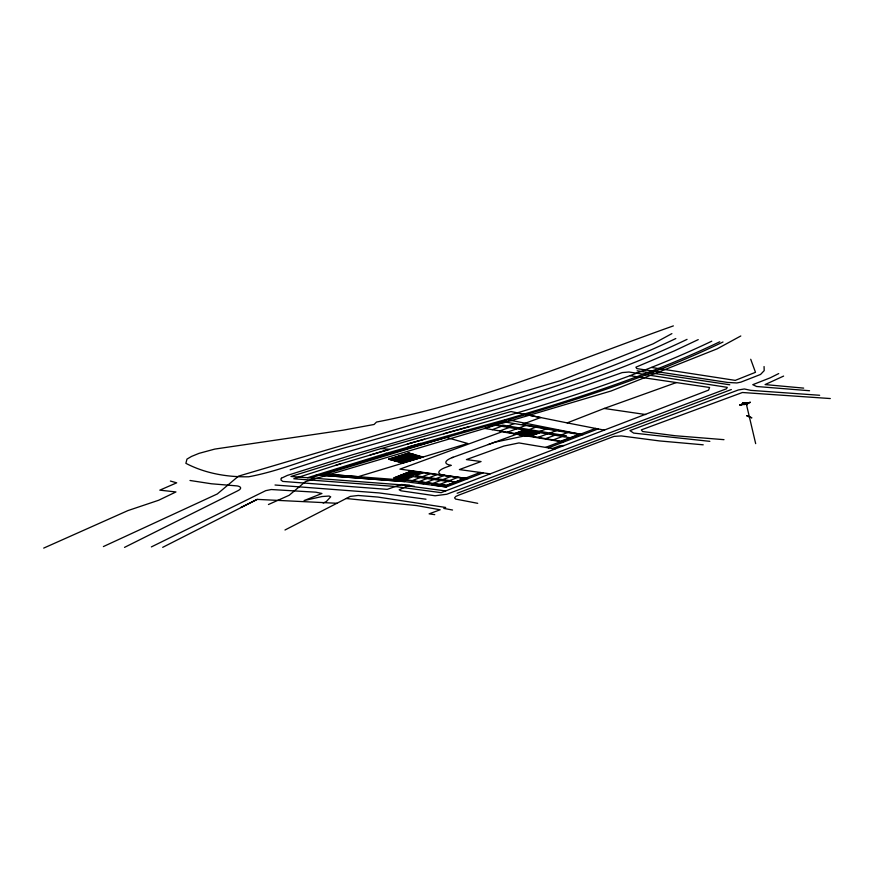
<?xml version="1.0" encoding="UTF-8"?>
<svg xmlns="http://www.w3.org/2000/svg" width="874" height="874" viewBox="0 0 874 874"><rect width="100%" height="100%" fill="white"/><g stroke="black" fill="none" stroke-linecap="round" stroke-linejoin="round"><path stroke-width="1.31" d="M747.915 403.591L742.223 403.766L744.266 403.886L743.938 404.596L747.915 403.591L739.808 405.012L744.156 404.127M744.266 403.886L743.938 404.596L746.287 402.761L744.735 403.504M532.004 433.34L532.627 433.286L531.217 433.067M395.398 457.386L396.075 457.233L394.043 457.856M402.586 460.292L404.728 459.691M408.54 458.293L406.716 458.872M405.744 477.881L413.38 473.118L416.996 473.686M671.898 333.617L653.107 343.832L560.354 380.703L238.515 476.144L217.298 493.963L103.383 546.567M740.802 335.977L717.139 348.846L611.079 390.995L305.397 481.65L289.141 495.296L268.438 504.527M284.979 530.005L350.288 496.399L358.209 495.471L377.863 497.055L445.653 507.455L443.828 508.428L452.546 510.012M162.684 547.342L257.196 499.382L336.927 503.271M124.512 547.386L237.586 490.871A15.71 4.064 -8.4 0 0 237.258 485.922L211.442 483.781L189.986 480.471M778.723 373.569L770.125 377.863L752.787 384.68L756.6 386.494L809.564 390.733M151.366 546.916L265.74 490.653L271.301 489.527L315.918 492.193L321.927 493.493L304.043 500.584L322.014 496.541L329.061 496.039L330.7 496.814L326.341 501.545L323.151 503.053M240.809 507.499L257.196 499.382M698.239 339.615L674.378 350.878L635.911 367.189L636.796 368.609L727.66 382.451L736.858 382.954L740.879 382.135L760.555 374.443L764.204 370.631L764.062 366.545M537.226 432.346L538.1 432.444L537.903 433.154M675.81 338.533C574.393 387.16 464.433 413.304 356.963 444.669C320.299 453.136 285.612 469.928 248.664 476.778C227.076 477.204 205.15 473.413 185.889 463.329L186.97 459.101L191.57 456.403L199.043 453.355L214.807 449.083L342.979 430.216L374.072 424.48L376.519 422.044C479.072 402.324 575.343 360.612 673.362 325.893M687.051 339.363C560.846 399.877 422.295 426.031 290.157 469.819M711.764 341.188C616.345 386.745 513.792 414.298 412.32 442.637M719.783 341.778C650.835 374.782 577.867 398.26 504.68 419.859M722.995 342.007C592.08 404.946 448.417 432.488 311.264 477.859M783.617 376.082L765.089 384.571L803.665 388.122M531.895 433.843L531.283 434.378L532.408 434.695L529.327 435.798M395.212 458.85L405.481 454.196L408.267 454.983M398.981 459.942L401.767 460.729L412.047 456.075M43.7 548.107L127.943 510.58L158.686 500.245L175.947 491.953L159.811 490.15L176.69 482.83L170.375 481.039M413.227 472.233L412.025 472.856L412.495 473.216M418.613 472.299L418.034 472.725L418.69 472.998M404.378 477.543L404.946 477.554M407.896 476.33L407.492 476.254M414.975 473.424L415.423 473.489M630.034 375.722L709.601 387.488L708.585 390.121L445.653 490.926L397.954 484.589L290.966 476.461L375.263 450.263L511.017 411.556L567.171 422.896L604.185 408.464L676.323 382.572M394.972 477.958L399.888 477.499M411.982 471.348L410.594 471.884L413.391 472.255L412.583 472.572M400.926 476.385L408.999 473.326M401.352 476.45L409.349 473.38L401.494 476.472M398.675 477.925L396.763 478.176M398.937 477.783L402.39 477.149M400.882 477.75L414.003 472.659M401.122 477.794L401.723 477.554M405.962 477.914L402.346 477.412L413.38 473.118M413.621 472.921L414.21 472.681M403.919 477.073L405.372 476.461M407.382 475.664L409.174 475.03M411.053 474.189L412.375 473.675M402.947 478.045L403.548 477.816M412.288 474.702L411.894 474.746M401.679 478.876L404.454 478.537M405.602 477.619L408.966 476.472M409.272 476.188L412.637 475.041M412.943 474.757L416.308 473.61M405.372 478.067L404.76 478.417M405.602 477.87L416.778 473.599L402.346 477.412M417.302 473.435L418.329 473.151M402.586 479.258L420.503 472.299M405.427 479.662L413.26 476.614L448.897 481.618L451.137 480.744L415.5 475.74L423.333 472.703M412.266 480.624L420.11 477.575M422.339 476.701L430.183 473.664M419.116 481.574L426.949 478.537M429.189 477.663L437.022 474.615M425.955 482.535L433.799 479.498M436.028 478.624L443.872 475.576M432.805 483.497L440.638 480.449M442.878 479.586L450.711 476.538M439.644 484.458L447.477 481.41M449.717 480.547L457.55 477.499M480.285 472.452L446.483 485.42L393.529 477.991L411.446 471.031L464.4 478.46L446.483 485.42L407.35 480.416L323.151 474.014M404.662 481.607L316.333 474.899L404.061 481.519L446.286 486.982L483.082 472.867M595.544 428.424L545.605 447.401M548.293 447.859L598.111 428.926M457.124 493.264L731.33 389.531M528.683 432.783L529.327 432.75L527.656 432.597L528.267 432.554M445.653 490.926L441.097 492.652L393.923 486.37L293.784 478.766L337.244 464.826L412.441 442.605M500.267 426.02L502.758 425.114L566.374 435.787L563.883 436.705M492.248 429.669L501.61 426.25M507.881 425.977L514.393 423.595M499.808 430.937L509.171 427.517M507.368 432.204L516.72 428.784M519.211 427.878L525.722 425.496M514.021 433.81L524.28 430.052M516.479 433.635L519.484 432.521M525.82 430.358L521.428 432.095L522.783 432.313L520.019 432.619M516.403 433.952L519.866 432.685M516.556 433.985L520.216 432.652L519.298 432.597M521.505 432.138L533.49 434.007L537.761 432.444M488.358 444.538L516.545 434.236M522.193 432.106L526.694 430.456M529.262 429.56L535.773 427.178M536.975 432.226L533.02 433.679L523.056 432.007L527.251 430.521M524.105 431.767L526.661 430.838M527.055 431.046L526.41 430.937M524.903 432.138C522.892 431.898 527.459 432.269 525.536 432.248M518.708 434.345L523.996 432.412M519.09 434.411L521.57 433.493M521.887 433.384L524.367 432.477M525.11 432.171L525.711 432.127M519.462 434.476L521.953 433.559M522.259 433.449L524.75 432.543M528.737 431.199L529.24 431.319M528.901 431.133L529.524 430.904M519.833 434.531L522.324 433.624M522.641 433.515L525.121 432.597M520.216 434.597L522.707 433.69M523.013 433.57L525.503 432.663M520.587 434.662L523.078 433.755M523.395 433.635L525.875 432.728M527.972 431.811L528.42 431.876M530.114 431.286L533.009 431.767L530.07 432.783M520.97 434.728L523.45 433.81M523.766 433.701L526.257 432.794M529.972 431.385L527.35 432.335L530.07 432.75M521.341 434.782L523.832 433.875M524.138 433.766L526.629 432.849M521.723 434.848L524.203 433.941M524.52 433.832L527.011 432.914M530.791 431.45L531.458 431.232M522.095 434.913L524.586 434.007M524.892 433.886L527.383 432.98M522.477 434.979L524.957 434.072M525.274 433.952L527.754 433.045M522.849 435.044L525.34 434.127M525.645 434.017L528.136 433.111M532.058 431.756L532.561 431.876M532.222 431.69L532.834 431.461M523.231 435.099L525.711 434.192M526.028 434.083L528.508 433.165M523.602 435.165L526.093 434.258M526.399 434.138L528.89 433.231M523.974 435.23L526.465 434.323M526.782 434.203L529.262 433.296M524.356 435.296L526.847 434.378M527.153 434.269L529.644 433.362M524.728 435.361L527.219 434.444M527.525 434.334L530.015 433.417M525.11 435.416L527.437 434.564M527.907 434.4L530.398 433.482M534.101 432.007L534.768 431.789M525.482 435.481L527.82 434.629M528.278 434.454L530.769 433.548M531.261 433.231L531.862 433.176M525.864 435.547L531.141 433.613M535.369 432.313L535.871 432.433M536.319 432.324L533.38 433.34L530.66 432.892L533.435 431.843L536.592 432.368M532.954 433.919L537.466 432.269M539.826 431.33L546.337 428.948M528.005 435.908L531.785 434.553M528.169 435.929L531.851 434.564M533.195 434.072L531.829 433.865M539.684 432.641L529.578 436.334L514.371 433.788L524.531 430.172M529.622 436.421L539.881 432.674M538.078 437.361L547.43 433.941M549.921 433.034L556.432 430.653M545.638 438.628L554.99 435.208M561.25 434.935L567.761 432.554M553.187 439.895L562.539 436.476M452.033 457.659L494.728 442.244L525.493 435.733M519.353 432.554L517.484 432.794M410.332 453.759L409.873 454.535M307.582 477.717L386.395 453.3M402.04 461.428L402.619 460.674M400.827 462.28L402.16 461.406L405.165 462.259M398.402 457.135L398.872 457.189M398.031 457.277L397.648 457.299M402.116 456.01L401.942 455.999M335.878 465.263L340.915 463.723M746.003 403.242L750.351 402.357L745.893 403.471M402.805 463.165L388.602 459.123L408.813 452.994L423.016 457.036M395.376 458.894L392.59 458.107L405.481 454.196M396.938 457.091L393.42 458.162L395.321 458.752M403.908 456.141L402.007 455.562L405.525 454.491L407.645 455.015M393.988 458.402L394.578 458.489M402.575 455.802L403.165 455.889M406.235 454.699L406.377 454.655M391.257 459.549L393.803 459.353M395.124 458.599L396.13 458.391M398.773 457.594L397.823 457.779L398.544 457.987M399.418 457.299L400.423 457.091M403.067 456.294L402.106 456.479L402.838 456.687M403.712 455.999L404.717 455.791M407.36 454.993L406.399 455.179L407.131 455.387M395.103 458.817L408.103 454.939L392.59 458.107M391.639 459.986L411.851 453.857M393.551 460.401L413.347 454.404M394.917 460.915L415.128 454.786M407.295 457.43L403.373 458.544L405.525 459.036M411.796 455.988L407.666 457.244L409.797 457.768L413.315 456.698L411.588 456.13M399.254 460.019L412.157 456.108M399.724 459.986L400.368 459.615M402.532 459.134L403.384 458.981M412.146 456.37L412.572 456.49M415.631 455.267L413.02 455.42M404.05 459.047L404.498 459.178M413.566 456.184L414.265 455.966M405.503 459.068L409.021 457.998L407.109 457.419M401.559 460.489L405.077 459.418L403.165 458.828M414.975 456.578L415.663 456.37M400.707 461.144L401.406 460.937M401.767 460.729L414.669 456.818L411.523 455.911M400.871 461.188L415.958 456.61M404.782 460.522L406.148 460.62L404.4 460.117L414.047 457.703M414.473 457.113L419.891 456.501M405.656 460.762L415.03 457.987M415.358 458.074L406.093 460.893L415.467 458.107M407.076 461.166L416.723 458.752L414.975 458.26L416.341 458.358M402.564 462.794L403.821 462.412L401.166 461.712M421.727 456.982L418.078 456.654M403.001 462.914L422.164 457.102M405.678 453.945L408.813 452.994M403.132 455.048L404.487 454.731M411.982 453.89L408.617 453.245L406.006 454.043L408.846 454.841M405.951 457.572L406.65 457.768M370.084 454.993L389.356 449.302L381.228 448.537M385.784 453.475L466.683 430.39M407.95 447.04L420.634 443.38M407.218 444.112L424.677 439.141M443.763 433.755L469.524 426.534M463.34 431.319L504.877 419.804M739.786 405.012L750.351 402.357M414.309 456.698L398.664 459.757M404.542 454.633L402.75 455.245M398.489 456.512L399.888 456.031M412.736 456.96L410.944 457.561M564.189 445.5L559.95 445.729L552.357 448.537L518.948 442.932L503.927 446.035L466.388 459.582L481.05 461.548L459.374 469.567L490.183 473.85M523.056 432.007L536.745 432.313L526.793 430.642L533.02 433.679M830.3 398.544L742.408 392.502L641.33 429.877L642.554 431.516L675.143 435.733L723.989 439.666M819.659 395.277L750.821 390.361L744.353 388.974L738.333 389.968L629.936 430.587L633.65 433.089L709.852 441.348M275.026 485.015L379.163 492.936L426.009 499.218M703.22 444.811L659.564 440.933L621.25 435.929L614.007 436.388L459.495 494.837L455.867 496.388L454.578 497.841L455.551 499.054L477.717 503.326M346.18 498.508L416.701 505.587L440.157 509.782L429.112 513.846L434.76 514.644M408.409 485.682L414.385 486.315M419.127 483.125L423.912 483.65M523.231 430.696L526.465 430.543M455.387 476.865L465.208 478.242M457.594 477.16L399.942 469.141L502.026 431.789L563.424 442.102M443.61 475.216L468.038 478.635M420.055 472.473L411.425 471.261L394.403 477.881L403.1 479.061M409.261 472.102L417.892 473.205M413.402 472.889L417.51 473.468M415.838 473.642L413.784 473.347L410.78 474.484L413.293 474.877M415.117 473.916L416.057 474.058M406.869 473.031L411.403 473.664M406.454 473.195L408.442 473.468M409.01 473.555L410.988 473.828M406.039 473.358L408.027 473.632M408.584 473.708L410.572 473.992M413.522 474.538L414.516 474.648M405.623 473.522L407.743 473.817M408.027 473.85L410.157 474.156M405.208 473.675L407.328 473.981M407.612 474.014L409.731 474.32M404.793 473.839L406.913 474.134M407.197 474.178L409.316 474.473M404.367 474.003L406.497 474.298M406.781 474.342L408.901 474.637M412.812 475.063L410.114 474.746L407.109 475.915L409.611 476.308M403.952 474.167L406.082 474.462M406.355 474.506L408.486 474.801M411.436 475.347L412.375 475.478M403.537 474.331L405.656 474.626M405.94 474.669L408.071 474.964M403.122 474.495L405.241 474.79M405.525 474.822L407.655 475.128M450.012 481.181L455.441 481.945M402.706 474.648L404.826 474.953M405.11 474.986L407.229 475.292M402.28 474.811L404.411 475.106M404.695 475.15L406.814 475.445M401.865 474.975L403.996 475.27M404.28 475.314L406.399 475.609M409.851 475.969L410.846 476.079M407.186 475.904L409.502 476.232M401.45 475.139L403.57 475.434M403.854 475.478L405.984 475.773M401.035 475.303L403.154 475.598M403.438 475.642L405.569 475.937M407.448 476.286L408.005 476.319M409.141 476.494L406.443 476.177L403.427 477.346L405.94 477.728M400.62 475.467L402.739 475.762M403.023 475.795L405.143 476.101M400.205 475.62L402.324 475.926M402.608 475.959L404.728 476.264M399.779 475.784L401.767 476.068M402.335 476.144L404.312 476.417M407.765 476.778L408.704 476.909M399.363 475.948L401.352 476.221M401.909 476.308L403.897 476.581M398.948 476.112L403.482 476.745M406.181 477.39L407.175 477.51M401.472 477.521L405.58 478.1M396.392 477.106L404.771 478.297M604.185 408.464L645.678 414.538M729.79 384.789L637.157 370.838M432.051 484.841L446.253 486.993M651.578 367.473L735.263 380.376L755.486 372.313L750.722 359.269M551.734 448.428L555.034 448.974M583.067 434.64L522.182 424.414L540.678 417.543L523.745 414.134M494.061 424.983L570.099 437.743M526.519 430.849L529.688 431.21L526.749 432.226L524.039 431.778M529.72 431.494L530.551 431.538M533.042 432.051L533.861 432.095M525.689 431.166L524.946 431.385M532.321 432.28L531.261 432.368M521.505 433.318L528.814 434.465M521.199 433.438L528.344 434.64M521.046 433.493L528.267 434.662M514.884 433.701L529.688 436.192M567.171 422.896L604.513 430.172M580.314 434.181L508.777 419.946M743.916 403.591L742.824 402.597L745.238 403.264M411.774 453.956L414.921 454.851M410.256 453.781L411.381 454.076M414.538 454.961L422.492 457.2M412.856 455.572L415.86 456.425L411.993 455.736M416.964 456.905L420.58 457.779M410.157 456.272L410.944 456.468M413.173 457.463L417.215 458.61M412.681 457.605L414.429 458.107M412.2 457.757L413.948 458.249M414.494 458.402L416.243 458.905M404.542 455.736L405.328 455.933M408.366 456.818L409.087 457.026M411.709 457.9L413.566 458.435M413.894 458.522L415.751 459.047M402.073 455.551L403.799 456.042M408.082 457.255L409.819 457.736M411.228 458.052L413.085 458.577M413.413 458.675L415.27 459.2M410.736 458.195L412.594 458.73M412.921 458.817L414.779 459.342M403.351 456.315L401.199 455.824L397.714 456.862L399.615 457.452M410.245 458.347L412.102 458.872M412.43 458.97L414.287 459.495M409.764 458.5L411.621 459.025M411.949 459.112L413.806 459.637M409.272 458.642L411.13 459.167M411.457 459.265L413.315 459.79M408.792 458.795L410.638 459.32M410.966 459.407L412.823 459.932M408.3 458.937L410.157 459.462M410.485 459.56L412.342 460.085M400.248 457.047L401.035 457.233M404.072 458.118L404.793 458.326M407.808 459.09L409.666 459.615M409.993 459.702L411.851 460.227M407.328 459.232L409.185 459.757M409.513 459.855L411.37 460.38M406.836 459.385L408.693 459.91M409.021 459.997L410.878 460.522M406.344 459.527L408.202 460.052M408.529 460.15L410.387 460.674M399.057 457.615L396.916 457.113L398.489 457.583M403.285 458.937L405.001 459.429M405.864 459.68L407.721 460.205M408.049 460.292L409.906 460.827M405.372 459.822L407.229 460.347M407.557 460.445L409.414 460.969M404.891 459.975L406.639 460.467M407.186 460.62L408.934 461.122M406.694 460.773L408.442 461.264M394.72 457.703L394.043 457.812M403.908 460.27L407.95 461.417M395.966 458.347L396.741 458.533M399.56 459.942L401.581 460.456M394.906 459.068L392.065 458.271L389.454 459.058L392.36 459.844L391.334 459.516M398.457 460.095L401.57 460.98M397.867 460.336L401.111 461.166M401.865 461.472L405.241 462.422M397.025 460.281L396.752 460.991L395.671 460.751M395.441 460.762L403.329 463.012M388.602 459.123L395.124 460.849M742.824 402.597L747.357 404.76M746.276 403.755L755.671 443.642M444.56 475.369A20.758 5.375 -8.4 0 1 445.806 467.361L451.257 465.339A20.758 5.375 -8.4 0 1 453.114 457.266M281.33 478.242L280.947 480.023L282.783 481.421L387.215 489.353L401.199 484.491L409.677 485.125L399.145 489.79L400.969 490.795L435.121 495.776L446.778 494.247L726.458 388.799L727.277 387.357L628.996 372.007L622.222 372.586L581.887 386.767L529.644 403.624L352.703 454.72L287.295 475.434L281.33 478.242M747.194 415.631L746.691 415.871L751.869 417.859L747.194 415.631M503.053 421.683L484.688 428.402L560.747 441.162L579.101 434.454L503.053 421.683M446.21 437.393L325.248 474.079L358.242 476.68L467.71 443.479L446.21 437.393M744.757 403.504L742.288 403.766L744.757 403.504"/></g></svg>
